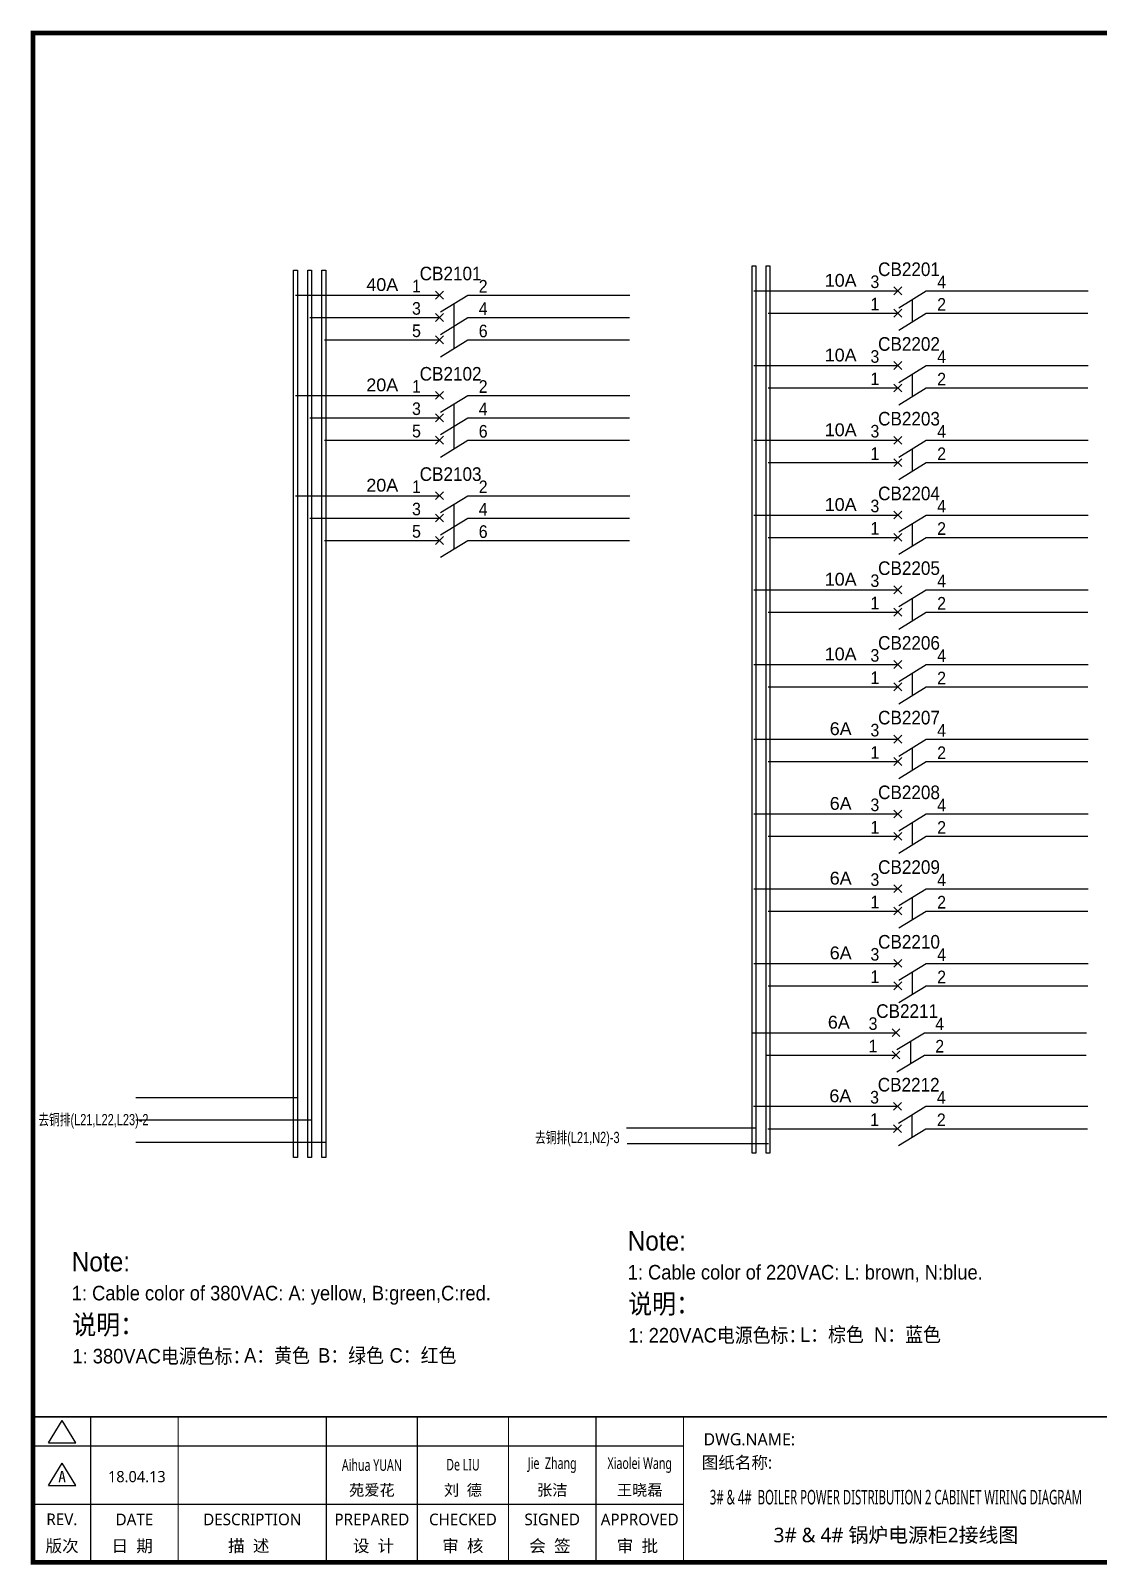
# Model space of a CAD drawing. Extents: x 81437 to 204847, y -54769 to -29444.
# Drawn here: x 111409 to 113608, y -45834 to -42672 of the extents above; entities that cross this region are included whole.
import ezdxf
from ezdxf.enums import TextEntityAlignment as Align

# ---------------------------------------------------------------- set-up
doc = ezdxf.new("R2010")
doc.units = 0
doc.header["$LTSCALE"] = 100
doc.header["$MEASUREMENT"] = 0
doc.layers.add('t', color=1, linetype='Continuous')
doc.layers.add('空气开关', color=7, linetype='Continuous')
doc.styles.add('HZ', font='arial.ttf', dxfattribs={"width": 0.7})
doc.styles.get("Standard").update_dxf_attribs({"font": ''})
doc.styles.add('微软雅黑', font='')
doc.styles.get('Standard').set_extended_font_data('SimSun')
doc.styles.get('微软雅黑').set_extended_font_data('Microsoft YaHei')

# ---------------------------------------------------------------- blocks, each defined once
blk = doc.blocks.new('供电端子')
at = {"style": 'HZ', "width": 0.7}
blk.add_attdef('供电端子', (0, 0), '', height=17, dxfattribs=at)
blk = doc.blocks.new('图框')
at = {"color": 7}
for p, q in [((-6.162819773475348, -2970.443887418679), (1333.995352829523, -2970.443887418679)), ((-6.162819773475348, -3090.443887418679), (1333.995352829523, -3090.443887418679))]:
    blk.add_line(p, q, dxfattribs=at)
at = {"color": 7, "const_width": 3}
blk.add_lwpolyline([(4109.47921527367, -2910.443887418679), (-6.162819773475348, -2910.443887418679)], dxfattribs=at)
at = {"layer": 't', "color": 7}
for p, q in [((25.78656344305637, -2963.855076038152), (53.73638948711596, -2917.984787991318)), ((81.68621553114644, -2963.855076038152), (53.73638948711596, -2917.984787991318)), ((25.78656344305637, -2963.855076038152), (81.68621553114644, -2963.855076038152)), ((25.78656344305637, -3051.839702165522), (53.73638948711596, -3005.969414118631)), ((81.68621553114644, -3051.839702165522), (53.73638948711596, -3005.969414118631)), ((25.78656344305637, -3051.839702165522), (81.68621553114644, -3051.839702165522))]:
    blk.add_line(p, q, dxfattribs=at)
at = {"layer": 't', "color": 7, "const_width": 9.61519705431492}
blk.add_lwpolyline([(4109.47921527367, -3210.443887418679), (4109.47921527367, -58.86246267448996), (-6.162819773475348, -58.86246267448996), (-6.162819773475348, -3210.443887418679)], close=True, dxfattribs=at)
at = {"layer": 't', "color": 7, "const_width": 2.40379926357873}
for points in [[(112.6024995874977, -2911.645787050457), (112.6024995874977, -3210.443887418679)], [(292.8874443558816, -2911.645787050457), (292.8874443558816, -3210.443887418679)], [(598.2254953145239, -2911.645787050457), (598.2254953145239, -3215.27550872017)], [(785.8254793036103, -2911.645787050457), (785.8254793036103, -3215.27550872017)], [(973.4254632926677, -2911.645787050457), (973.4254632926677, -3215.27550872017)], [(1153.71040806111, -2911.645787050457), (1153.71040806111, -3215.27550872017)], [(1333.995352829523, -2911.645787050457), (1333.995352829523, -3215.27550872017)]]:
    blk.add_lwpolyline(points, dxfattribs=at)
at = {"color": 7, "style": '微软雅黑', "flags": 8}
for tag, p, height in [('DWG.NAME:', (1375.473639447489, -2969.2419877869), 25), ('DWG.NO.:', (3122.023352488108, -3089.264933317976), 24), ('图纸编号', (3309.199899152482, -3111.267140832559), 24), ('FILENO.:', (3122.509725826509, -3164.966587124836), 24), ('文档号', (3311.563545755656, -3182.994948628203), 24)]:
    blk.add_attdef(tag, p, '', height=height, dxfattribs=at)
at = {"color": 7, "style": '微软雅黑', "width": 0.8, "flags": 8}
for tag, p, height in [('PROJECTNAME:', (3119.317365890063, -2971.670387076527), 24), ('PROJECT_NAME', (3324.743137664682, -2969.191656158461), 25)]:
    blk.add_attdef(tag, p, '', height=height, dxfattribs=at)
at = {"color": 7, "style": '微软雅黑', "flags": 8}
for tag, height, width, p in [('RENLIU', 24, 0.7, (692.0254873090671, -3009.243060483925)), ('SHUFENWANG', 24, 0.7, (879.6254712981536, -3009.243060483925)), ('FANGHOU', 24, 0.7, (1063.567935676903, -3009.243060483925)), ('DANDANLI', 24, 0.7, (1243.852880445316, -3009.243060483925)), ('#10STATIONONTROLCABINETCOVER', 30, 0.6, (1771.737284051596, -3076.044837234568)), ('HANGZHOUHOLLYSYSAUTOMATIONCO.,LTD.', 24, 0.7, (2763.919484516009, -3104.577265918681))]:
    blk.add_attdef(tag, text='', height=height, dxfattribs=dict(at, width=width)).set_placement(p, align=Align.MIDDLE)
for tag, p in [('图纸名称:', (1371.649552043295, -3024.785799731683)), ('项目名称', (3272.897224152879, -3045.626842364768))]:
    blk.add_attdef(tag, text='', height=25, dxfattribs=at).set_placement(p, align=Align.BOTTOM_LEFT)
at = {"color": 7, "flags": 8}
blk.add_attdef('A', text='', height=23, dxfattribs=at).set_placement((53.73638948711596, -3033.744016823508), align=Align.MIDDLE)
at = {"color": 7, "style": '微软雅黑', "flags": 8}
for tag, height, p in [('设计时间', 23, (207.7030023673433, -3033.744016823508)), ('刘仁', 23, (692.0254873090671, -3061.050838701933)), ('王姝芬', 23, (879.6254712981536, -3061.050838701933)), ('侯方', 23, (1063.567935676903, -3061.050838701933)), ('李丹丹', 23, (1243.852880445316, -3061.050838701933)), ('PAGEXOFX', 24, (3947.55098377166, -3097.943887418679)), ('REV.', 24, (53.21983990701119, -3121.911417548025)), ('DATE', 24, (202.7449719716897, -3121.911417548025)), ('DESCRIPTION', 24, (445.5564698352027, -3121.911417548025)), ('PREPARED', 24, (692.0254873090671, -3121.911417548025)), ('CHECKED', 24, (879.625471298139, -3121.911417548025)), ('SIGNED', 24, (1063.567935676889, -3121.911417548025)), ('APPROVED', 24, (1243.852880445316, -3121.911417548025)), ('图纸名称', 30, (1771.737284051596, -3153.557526718527)), ('第几页共几页', 24, (3947.55098377166, -3172.943887418679))]:
    blk.add_attdef(tag, text='', height=height, dxfattribs=at).set_placement(p, align=Align.MIDDLE)
at = {"layer": 't', "color": 7, "style": '微软雅黑'}
for s, p in [('版次', (53.73638948711596, -3176.462903945333)), ('日  期', (198.0371495971121, -3176.462903945333)), ('描  述', (438.3267756979694, -3176.462903945333)), ('设  计', (695.3342144116759, -3176.462903945333)), ('审  核', (879.4319590690502, -3176.462903945333)), ('会  签', (1058.860113302311, -3176.462903945333)), ('审  批', (1239.145058070724, -3176.462903945333))]:
    blk.add_text(s, height=25, dxfattribs=at).set_placement(p, align=Align.MIDDLE_CENTER)

msp = doc.modelspace()

# ---------------------------------------------------------------- linework, layer by layer
at = {"color": 2}
for p, q in [((111954.2116857076, -43216.51686563026), (112250.8762993368, -43216.51686563026)), ((112309.430030648, -43216.51686563026), (112643.1254927942, -43216.51686563026)), ((111954.2116857076, -43423.20099419432), (112250.8762993368, -43423.20099419432)), ((112309.430030648, -43423.20099419432), (112643.1254927942, -43423.20099419432)), ((111954.2116857076, -43629.88512275837), (112250.8762993368, -43629.88512275837)), ((112309.430030648, -43629.88512275837), (112643.1254927942, -43629.88512275837)), ((111625.4239823471, -44869.9898941427), (111959.1194444933, -44869.9898941427))]:
    msp.add_line(p, q, dxfattribs=at)
at = {"color": 6}
for p, q in [((112258.9681781842, -43224.6087444776), (112242.7844204895, -43208.42498678293)), ((112242.7844204895, -43224.6087444776), (112258.9681781842, -43208.42498678293)), ((112252.9583557119, -43251.30485180789), (112309.430030648, -43216.51686563026)), ((113203.4627645049, -43215.78202598372), (113187.2790068103, -43199.59826828905)), ((113187.2790068103, -43215.78202598372), (113203.4627645049, -43199.59826828905)), ((113197.4529420326, -43242.47813331401), (113253.9246169688, -43207.69014713638)), ((112242.7844204895, -43270.7203799091), (112258.9681781842, -43254.53662221443)), ((112258.9681781842, -43270.7203799091), (112242.7844204895, -43254.53662221443)), ((113187.2790068103, -43261.89366141522), (113203.4627645049, -43245.70990372055)), ((113203.4627645049, -43261.89366141522), (113187.2790068103, -43245.70990372055)), ((113197.4529420326, -43288.58976874551), (113253.9246169688, -43253.80178256788)), ((112252.9583557119, -43297.4164872394), (112309.430030648, -43262.62850106176)), ((112242.7844204895, -43316.8320153406), (112258.9681781842, -43300.64825764593)), ((112258.9681781842, -43316.8320153406), (112242.7844204895, -43300.64825764593)), ((112252.9583557119, -43343.5281226709), (112309.430030648, -43308.74013649327)), ((113203.4627645049, -43369.78202598372), (113187.2790068103, -43353.59826828905)), ((113187.2790068103, -43369.78202598372), (113203.4627645049, -43353.59826828905)), ((113197.4529420326, -43396.47813331401), (113253.9246169688, -43361.69014713638)), ((112258.9681781842, -43431.29287304165), (112242.7844204895, -43415.10911534698)), ((112242.7844204895, -43431.29287304165), (112258.9681781842, -43415.10911534698)), ((113203.4627645049, -43415.89366141522), (113187.2790068103, -43399.70990372055)), ((113187.2790068103, -43415.89366141522), (113203.4627645049, -43399.70990372055)), ((113197.4529420326, -43442.58976874551), (113253.9246169688, -43407.80178256788)), ((112252.9583557119, -43457.98898037195), (112309.430030648, -43423.20099419432)), ((112242.7844204895, -43477.40450847316), (112258.9681781842, -43461.22075077848)), ((112258.9681781842, -43477.40450847316), (112242.7844204895, -43461.22075077848)), ((112252.9583557119, -43504.10061580345), (112309.430030648, -43469.31262962582)), ((112242.7844204895, -43523.51614390466), (112258.9681781842, -43507.33238620999)), ((112258.9681781842, -43523.51614390466), (112242.7844204895, -43507.33238620999)), ((113187.2790068103, -43523.78202598372), (113203.4627645049, -43507.59826828905)), ((113203.4627645049, -43523.78202598372), (113187.2790068103, -43507.59826828905)), ((112252.9583557119, -43550.21225123495), (112309.430030648, -43515.42426505732)), ((113197.4529420326, -43550.47813331401), (113253.9246169688, -43515.69014713638)), ((113187.2790068103, -43569.89366141522), (113203.4627645049, -43553.70990372055)), ((113203.4627645049, -43569.89366141522), (113187.2790068103, -43553.70990372055)), ((113197.4529420326, -43596.58976874551), (113253.9246169688, -43561.80178256788)), ((112258.9681781842, -43637.97700160571), (112242.7844204895, -43621.79324391104)), ((112242.7844204895, -43637.97700160571), (112258.9681781842, -43621.79324391104)), ((112252.9583557119, -43664.673108936), (112309.430030648, -43629.88512275837)), ((112242.7844204895, -43684.08863703721), (112258.9681781842, -43667.90487934254)), ((112258.9681781842, -43684.08863703721), (112242.7844204895, -43667.90487934254)), ((113203.4627645049, -43677.78202598372), (113187.2790068103, -43661.59826828905)), ((113187.2790068103, -43677.78202598372), (113203.4627645049, -43661.59826828905)), ((113197.4529420326, -43704.47813331401), (113253.9246169688, -43669.69014713638)), ((112252.9583557119, -43710.78474436751), (112309.430030648, -43675.99675818987)), ((112242.7844204895, -43730.20027246871), (112258.9681781842, -43714.01651477404)), ((112258.9681781842, -43730.20027246871), (112242.7844204895, -43714.01651477404)), ((112252.9583557119, -43756.89637979901), (112309.430030648, -43722.10839362138)), ((113203.4627645049, -43723.89366141522), (113187.2790068103, -43707.70990372055)), ((113187.2790068103, -43723.89366141522), (113203.4627645049, -43707.70990372055)), ((113197.4529420326, -43750.58976874551), (113253.9246169688, -43715.80178256788)), ((113187.2790068103, -43831.78202598372), (113203.4627645049, -43815.59826828905)), ((113203.4627645049, -43831.78202598372), (113187.2790068103, -43815.59826828905)), ((113197.4529420326, -43858.47813331401), (113253.9246169688, -43823.69014713638)), ((113187.2790068103, -43877.89366141522), (113203.4627645049, -43861.70990372055)), ((113203.4627645049, -43877.89366141522), (113187.2790068103, -43861.70990372055)), ((113197.4529420326, -43904.58976874551), (113253.9246169688, -43869.80178256788)), ((113203.4627645049, -43985.78202598372), (113187.2790068103, -43969.59826828905)), ((113187.2790068103, -43985.78202598372), (113203.4627645049, -43969.59826828905)), ((113197.4529420326, -44012.47813331401), (113253.9246169688, -43977.69014713638)), ((113203.4627645049, -44031.89366141522), (113187.2790068103, -44015.70990372055)), ((113187.2790068103, -44031.89366141522), (113203.4627645049, -44015.70990372055)), ((113197.4529420326, -44058.58976874551), (113253.9246169688, -44023.80178256788)), ((113203.4627645049, -44139.78202598372), (113187.2790068103, -44123.59826828905)), ((113187.2790068103, -44139.78202598372), (113203.4627645049, -44123.59826828905)), ((113197.4529420326, -44166.47813331401), (113253.9246169688, -44131.69014713638)), ((113203.4627645049, -44185.89366141522), (113187.2790068103, -44169.70990372055)), ((113187.2790068103, -44185.89366141522), (113203.4627645049, -44169.70990372055)), ((113197.4529420326, -44212.58976874551), (113253.9246169688, -44177.80178256788)), ((113187.2790068103, -44293.78202598372), (113203.4627645049, -44277.59826828905)), ((113203.4627645049, -44293.78202598372), (113187.2790068103, -44277.59826828905)), ((113197.4529420326, -44320.47813331401), (113253.9246169688, -44285.69014713638)), ((113187.2790068103, -44339.89366141522), (113203.4627645049, -44323.70990372055)), ((113203.4627645049, -44339.89366141522), (113187.2790068103, -44323.70990372055)), ((113197.4529420326, -44366.58976874551), (113253.9246169688, -44331.80178256788)), ((113203.4627645049, -44447.78202598372), (113187.2790068103, -44431.59826828905)), ((113187.2790068103, -44447.78202598372), (113203.4627645049, -44431.59826828905)), ((113197.4529420326, -44474.47813331401), (113253.9246169688, -44439.69014713638)), ((113203.4627645049, -44493.89366141522), (113187.2790068103, -44477.70990372055)), ((113187.2790068103, -44493.89366141522), (113203.4627645049, -44477.70990372055)), ((113197.4529420326, -44520.58976874551), (113253.9246169688, -44485.80178256788)), ((113203.4627645049, -44601.78202598372), (113187.2790068103, -44585.59826828905)), ((113187.2790068103, -44601.78202598372), (113203.4627645049, -44585.59826828905)), ((113197.4529420326, -44628.47813331401), (113253.9246169688, -44593.69014713638)), ((113203.4627645049, -44647.89366141522), (113187.2790068103, -44631.70990372055)), ((113187.2790068103, -44647.89366141522), (113203.4627645049, -44631.70990372055)), ((113197.4529420326, -44674.58976874551), (113253.9246169688, -44639.80178256788)), ((113199.612764505, -44744.55144770126), (113183.4290068103, -44728.36769000659)), ((113183.4290068103, -44744.55144770126), (113199.612764505, -44728.36769000659)), ((113193.6029420327, -44771.24755503156), (113250.0746169688, -44736.45956885393)), ((113199.612764505, -44790.66308313276), (113183.4290068103, -44774.47932543809)), ((113183.4290068103, -44790.66308313276), (113199.612764505, -44774.47932543809)), ((113193.6029420327, -44817.35919046306), (113250.0746169688, -44782.57120428543)), ((113202.7822614407, -44896.24481553186), (113186.5985037461, -44880.06105783719)), ((113186.5985037461, -44896.24481553186), (113202.7822614407, -44880.06105783719)), ((113196.7724389685, -44922.94092286215), (113253.2441139046, -44888.15293668452)), ((113202.7822614407, -44942.35645096336), (113186.5985037461, -44926.17269326869)), ((113186.5985037461, -44942.35645096336), (113202.7822614407, -44926.17269326869)), ((113196.7724389685, -44969.05255829365), (113253.2441139046, -44934.26457211602))]:
    msp.add_line(p, q, dxfattribs=at)
at = {"color": 43}
for p, q in [((112898.7062720284, -43207.69014713638), (113195.3708856576, -43207.69014713638)), ((113253.9246169688, -43207.69014713638), (113587.620079115, -43207.69014713638)), ((112898.7062720284, -43361.69014713638), (113195.3708856576, -43361.69014713638)), ((113253.9246169688, -43361.69014713638), (113587.620079115, -43361.69014713638)), ((112898.7062720284, -43515.69014713638), (113195.3708856576, -43515.69014713638)), ((113253.9246169688, -43515.69014713638), (113587.620079115, -43515.69014713638)), ((112898.7062720284, -43669.69014713638), (113195.3708856576, -43669.69014713638)), ((113253.9246169688, -43669.69014713638), (113587.620079115, -43669.69014713638)), ((112898.7062720284, -43823.69014713638), (113195.3708856576, -43823.69014713638)), ((113253.9246169688, -43823.69014713638), (113587.620079115, -43823.69014713638)), ((112898.7062720284, -43977.69014713638), (113195.3708856576, -43977.69014713638)), ((113253.9246169688, -43977.69014713638), (113587.620079115, -43977.69014713638)), ((112898.7062720284, -44131.69014713638), (113195.3708856576, -44131.69014713638)), ((113253.9246169688, -44131.69014713638), (113587.620079115, -44131.69014713638)), ((112898.7062720284, -44285.69014713638), (113195.3708856576, -44285.69014713638)), ((113253.9246169688, -44285.69014713638), (113587.620079115, -44285.69014713638)), ((112898.7062720284, -44439.69014713638), (113195.3708856576, -44439.69014713638)), ((113253.9246169688, -44439.69014713638), (113587.620079115, -44439.69014713638)), ((112898.7062720284, -44593.69014713638), (113195.3708856576, -44593.69014713638)), ((113253.9246169688, -44593.69014713638), (113587.620079115, -44593.69014713638)), ((112894.8562720284, -44736.45956885393), (113191.5208856576, -44736.45956885393)), ((113250.0746169688, -44736.45956885393), (113583.770079115, -44736.45956885393)), ((112898.0257689642, -44888.15293668452), (113194.6903825934, -44888.15293668452)), ((113253.2441139046, -44888.15293668452), (113586.9395760508, -44888.15293668452)), ((112636.5130856207, -44932.6748189733), (112903.0217248047, -44932.6748189733))]:
    msp.add_line(p, q, dxfattribs=at)
at = {"color": 5}
for p, q in [((112928.4062720284, -43253.80178256788), (113195.3708856576, -43253.80178256788)), ((113253.9246169688, -43253.80178256788), (113587.0304294498, -43253.80178256788)), ((112928.4062720284, -43407.80178256788), (113195.3708856576, -43407.80178256788)), ((113253.9246169688, -43407.80178256788), (113587.0304294498, -43407.80178256788)), ((112928.4062720284, -43561.80178256788), (113195.3708856576, -43561.80178256788)), ((113253.9246169688, -43561.80178256788), (113587.0304294498, -43561.80178256788)), ((112928.4062720284, -43715.80178256788), (113195.3708856576, -43715.80178256788)), ((113253.9246169688, -43715.80178256788), (113587.0304294498, -43715.80178256788)), ((112928.4062720284, -43869.80178256788), (113195.3708856576, -43869.80178256788)), ((113253.9246169688, -43869.80178256788), (113587.0304294498, -43869.80178256788)), ((112928.4062720284, -44023.80178256788), (113195.3708856576, -44023.80178256788)), ((113253.9246169688, -44023.80178256788), (113587.0304294498, -44023.80178256788)), ((112928.4062720284, -44177.80178256788), (113195.3708856576, -44177.80178256788)), ((113253.9246169688, -44177.80178256788), (113587.0304294498, -44177.80178256788)), ((112928.4062720284, -44331.80178256788), (113195.3708856576, -44331.80178256788)), ((113253.9246169688, -44331.80178256788), (113587.0304294498, -44331.80178256788)), ((112928.4062720284, -44485.80178256788), (113195.3708856576, -44485.80178256788)), ((113253.9246169688, -44485.80178256788), (113587.0304294498, -44485.80178256788)), ((112928.4062720284, -44639.80178256788), (113195.3708856576, -44639.80178256788)), ((113253.9246169688, -44639.80178256788), (113587.0304294498, -44639.80178256788)), ((112924.5562720284, -44782.57120428543), (113191.5208856576, -44782.57120428543)), ((113250.0746169688, -44782.57120428543), (113583.1804294499, -44782.57120428543)), ((112927.7257689642, -44934.26457211602), (113194.6903825934, -44934.26457211602)), ((113253.2441139046, -44934.26457211602), (113586.3499263857, -44934.26457211602)), ((112637.9766198625, -44965.10709204209), (112928.5745514451, -44965.10709204209))]:
    msp.add_line(p, q, dxfattribs=at)
at = {"color": 3}
for p, q in [((111983.9116857076, -43262.62850106176), (112250.8762993368, -43262.62850106176)), ((112309.430030648, -43262.62850106176), (112642.5358431291, -43262.62850106176)), ((111983.9116857076, -43469.31262962582), (112250.8762993368, -43469.31262962582)), ((112309.430030648, -43469.31262962582), (112642.5358431291, -43469.31262962582)), ((111983.9116857076, -43675.99675818987), (112250.8762993368, -43675.99675818987)), ((112309.430030648, -43675.99675818987), (112642.5358431291, -43675.99675818987)), ((111625.4239823471, -44916.1015295742), (111987.9956060052, -44916.1015295742))]:
    msp.add_line(p, q, dxfattribs=at)
at = {"color": 1}
for p, q in [((112013.8925648193, -43308.74013649327), (112250.8762993368, -43308.74013649327)), ((112309.430030648, -43308.74013649327), (112642.5358431291, -43308.74013649327)), ((112013.8925648193, -43515.42426505732), (112250.8762993368, -43515.42426505732)), ((112309.430030648, -43515.42426505732), (112642.5358431291, -43515.42426505732)), ((112013.8925648193, -43722.10839362138), (112250.8762993368, -43722.10839362138)), ((112309.430030648, -43722.10839362138), (112642.5358431291, -43722.10839362138)), ((111625.4239823471, -44962.21316500571), (112016.4989720312, -44962.21316500571))]:
    msp.add_line(p, q, dxfattribs=at)
at = {"color": 2}
msp.add_lwpolyline([(111958.1989720313, -43164.81686563028), (111958.1989720313, -44993.64484306434), (111950.3616857076, -44993.64484306434), (111950.3616857076, -43164.81686563028)], close=True, dxfattribs=at)
at = {"color": 3}
msp.add_lwpolyline([(111987.3489720312, -43164.81686563028), (111987.3489720312, -44993.64484306434), (111979.5116857076, -44993.64484306434), (111979.5116857076, -43164.81686563028)], close=True, dxfattribs=at)
at = {"color": 1}
msp.add_lwpolyline([(112016.4989720312, -43164.81686563028), (112016.4989720312, -44993.64484306434), (112008.6616857075, -44993.64484306434), (112008.6616857075, -43164.81686563028)], close=True, dxfattribs=at)
at = {"color": 43}
msp.add_lwpolyline([(112902.6935583521, -43155.9901471364), (112902.6935583521, -44984.81812457046), (112894.8562720284, -44984.81812457046), (112894.8562720284, -43155.9901471364)], close=True, dxfattribs=at)
at = {"color": 5}
msp.add_lwpolyline([(112931.843558352, -43155.9901471364), (112931.843558352, -44984.81812457046), (112924.0062720284, -44984.81812457046), (112924.0062720284, -43155.9901471364)], close=True, dxfattribs=at)
at = {"layer": '空气开关', "color": 6}
for p, q in [((113225.6887795007, -43271.19577565668), (113225.6887795007, -43225.08414022521)), ((112281.1941931799, -43280.02249415057), (112281.1941931799, -43233.91085871909)), ((112281.1941931799, -43326.13412958207), (112281.1941931799, -43280.02249415059)), ((113225.6887795007, -43425.19577565668), (113225.6887795007, -43379.08414022521)), ((112281.1941931799, -43486.70662271462), (112281.1941931799, -43440.59498728315)), ((112281.1941931799, -43532.81825814612), (112281.1941931799, -43486.70662271465)), ((113225.6887795007, -43579.19577565668), (113225.6887795007, -43533.08414022521)), ((112281.1941931799, -43693.39075127868), (112281.1941931799, -43647.2791158472)), ((112281.1941931799, -43739.50238671018), (112281.1941931799, -43693.3907512787)), ((113225.6887795007, -43733.19577565668), (113225.6887795007, -43687.08414022521)), ((113225.6887795007, -43887.19577565668), (113225.6887795007, -43841.08414022521)), ((113225.6887795007, -44041.19577565668), (113225.6887795007, -43995.08414022521)), ((113225.6887795007, -44195.19577565668), (113225.6887795007, -44149.08414022521)), ((113225.6887795007, -44349.19577565668), (113225.6887795007, -44303.08414022521)), ((113225.6887795007, -44503.19577565668), (113225.6887795007, -44457.08414022521)), ((113225.6887795007, -44657.19577565668), (113225.6887795007, -44611.08414022521)), ((113221.8387795007, -44799.96519737423), (113221.8387795007, -44753.85356194276)), ((113225.0082764365, -44951.65856520482), (113225.0082764365, -44905.54692977335))]:
    msp.add_line(p, q, dxfattribs=at)

# ---------------------------------------------------------------- block references
at = {"color": 1}
ref = msp.add_blockref('图框', (111419.6472937125, -42617.58369194617), dxfattribs=at)
ref.add_attrib('图纸名称:', '图纸名称:', dxfattribs={"color": 7, "height": 25, "style": '微软雅黑', "flags": 8}).set_placement((112791.2968457558, -45642.36949167785), align=Align.BOTTOM_LEFT)
ref.add_attrib('#10STATIONONTROLCABINETCOVER', '3# & 4#  BOILER POWER DISTRIBUTION 2 CABINET WIRING DIAGRAM', dxfattribs={"color": 7, "height": 30, "style": '微软雅黑', "width": 0.6, "flags": 8}).set_placement((113191.3845777641, -45693.62852918074), align=Align.MIDDLE)
ref.add_attrib('DWG.NAME:', 'DWG.NAME:', (112795.12093316, -45586.82567973308), dxfattribs={"color": 7, "height": 25, "style": '微软雅黑', "flags": 8})
ref.add_attrib('DANDANLI', 'Xiaolei Wang', dxfattribs={"color": 7, "height": 24, "style": '微软雅黑', "width": 0.6999999999999998, "flags": 8}).set_placement((112663.5001741578, -45626.8267524301), align=Align.MIDDLE)
ref.add_attrib('FANGHOU', 'Jie  Zhang', dxfattribs={"color": 7, "height": 24, "style": '微软雅黑', "width": 0.6999999999999998, "flags": 8}).set_placement((112483.2152293894, -45626.8267524301), align=Align.MIDDLE)
ref.add_attrib('SHUFENWANG', 'De LIU', dxfattribs={"color": 7, "height": 24, "style": '微软雅黑', "width": 0.6999999999999998, "flags": 8}).set_placement((112299.2727650107, -45626.8267524301), align=Align.MIDDLE)
ref.add_attrib('RENLIU', 'Aihua YUAN', dxfattribs={"color": 7, "height": 24, "style": '微软雅黑', "width": 0.6999999999999998, "flags": 8}).set_placement((112111.6727810216, -45626.8267524301), align=Align.MIDDLE)
ref.add_attrib('APPROVED', 'APPROVED', dxfattribs={"color": 7, "height": 24, "style": '微软雅黑'}).set_placement((112663.5001741578, -45739.4951094942), align=Align.MIDDLE)
ref.add_attrib('SIGNED', 'SIGNED', dxfattribs={"color": 7, "height": 24, "style": '微软雅黑'}).set_placement((112483.2152293894, -45739.4951094942), align=Align.MIDDLE)
ref.add_attrib('CHECKED', 'CHECKED', dxfattribs={"color": 7, "height": 24, "style": '微软雅黑'}).set_placement((112299.2727650107, -45739.4951094942), align=Align.MIDDLE)
ref.add_attrib('PREPARED', 'PREPARED', dxfattribs={"color": 7, "height": 24, "style": '微软雅黑'}).set_placement((112111.6727810216, -45739.4951094942), align=Align.MIDDLE)
ref.add_attrib('DESCRIPTION', 'DESCRIPTION', dxfattribs={"color": 7, "height": 24, "style": '微软雅黑'}).set_placement((111865.2037635477, -45739.4951094942), align=Align.MIDDLE)
ref.add_attrib('DATE', 'DATE', dxfattribs={"color": 7, "height": 24, "style": '微软雅黑', "flags": 8}).set_placement((111622.3922656842, -45739.4951094942), align=Align.MIDDLE)
ref.add_attrib('REV.', 'REV.', dxfattribs={"color": 7, "height": 24, "style": '微软雅黑', "flags": 8}).set_placement((111472.8671336195, -45739.4951094942), align=Align.MIDDLE)
ref.add_attrib('A', 'A', dxfattribs={"color": 7, "height": 23, "flags": 8}).set_placement((111473.3836831996, -45651.32770876968), align=Align.MIDDLE)
ref.add_attrib('设计时间', '18.04.13', dxfattribs={"color": 7, "height": 23, "style": '微软雅黑', "flags": 8}).set_placement((111627.3502960799, -45651.32770876968), align=Align.MIDDLE)
ref.add_attrib('李丹丹', '王晓磊', dxfattribs={"color": 7, "height": 23, "style": '微软雅黑', "flags": 8}).set_placement((112663.5001741578, -45678.63453064811), align=Align.MIDDLE)
ref.add_attrib('侯方', '张洁', dxfattribs={"color": 7, "height": 23, "style": '微软雅黑', "flags": 8}).set_placement((112483.2152293894, -45678.63453064811), align=Align.MIDDLE)
ref.add_attrib('王姝芬', '刘  德', dxfattribs={"color": 7, "height": 23, "style": '微软雅黑', "flags": 8}).set_placement((112299.2727650107, -45678.63453064811), align=Align.MIDDLE)
ref.add_attrib('刘仁', '苑爱花', dxfattribs={"color": 7, "height": 23, "style": '微软雅黑', "flags": 8}).set_placement((112111.6727810216, -45678.63453064811), align=Align.MIDDLE)
ref.add_attrib('图纸名称', '3# & 4# 锅炉电源柜2接线图', dxfattribs={"color": 7, "height": 30, "style": '微软雅黑', "flags": 8}).set_placement((113191.3845777641, -45771.1412186647), align=Align.MIDDLE)
ref = msp.add_blockref('供电端子', (112273.8642445598, -43186.04870905943), dxfattribs=dict(xscale=0.9349999999976717, yscale=0.9349999999976717))
ref.add_attrib('供电端子', 'CB2101', dxfattribs={"height": 28.05, "style": 'HZ', "width": 0.9}).set_placement((112273.8642445598, -43186.04870905943), align=Align.CENTER)
ref = msp.add_blockref('供电端子', (113218.3588308806, -43177.22199056555), dxfattribs=dict(xscale=0.9349999999976717, yscale=0.9349999999976717))
ref.add_attrib('供电端子', 'CB2201', dxfattribs={"height": 28.05, "style": 'HZ', "width": 0.9}).set_placement((113218.3588308806, -43177.22199056555), align=Align.CENTER)
ref = msp.add_blockref('供电端子', (112133.0642445598, -43208.04870905943), dxfattribs=dict(xscale=0.9349999999976717, yscale=0.9349999999976717))
ref.add_attrib('供电端子', '40A', dxfattribs={"height": 26.4, "style": 'HZ'}).set_placement((112133.0642445598, -43208.04870905943), align=Align.CENTER)
ref = msp.add_blockref('供电端子', (113077.5588308806, -43199.22199056555), dxfattribs=dict(xscale=0.9349999999976717, yscale=0.9349999999976717))
ref.add_attrib('供电端子', '10A', dxfattribs={"height": 26.4, "style": 'HZ'}).set_placement((113077.5588308806, -43199.22199056555), align=Align.CENTER)
ref = msp.add_blockref('供电端子', (113218.3588308806, -43331.22199056555), dxfattribs=dict(xscale=0.9349999999976717, yscale=0.9349999999976717))
ref.add_attrib('供电端子', 'CB2202', dxfattribs={"height": 28.05, "style": 'HZ', "width": 0.9}).set_placement((113218.3588308806, -43331.22199056555), align=Align.CENTER)
ref = msp.add_blockref('供电端子', (113077.5588308806, -43353.22199056555), dxfattribs=dict(xscale=0.9349999999976717, yscale=0.9349999999976717))
ref.add_attrib('供电端子', '10A', dxfattribs={"height": 26.4, "style": 'HZ'}).set_placement((113077.5588308806, -43353.22199056555), align=Align.CENTER)
ref = msp.add_blockref('供电端子', (112133.0642445598, -43414.73283762349), dxfattribs=dict(xscale=0.9349999999976717, yscale=0.9349999999976717))
ref.add_attrib('供电端子', '20A', dxfattribs={"height": 26.4, "style": 'HZ'}).set_placement((112133.0642445598, -43414.73283762349), align=Align.CENTER)
ref = msp.add_blockref('供电端子', (112273.8642445598, -43392.73283762349), dxfattribs=dict(xscale=0.9349999999976717, yscale=0.9349999999976717))
ref.add_attrib('供电端子', 'CB2102', dxfattribs={"height": 28.05, "style": 'HZ', "width": 0.9}).set_placement((112273.8642445598, -43392.73283762349), align=Align.CENTER)
ref = msp.add_blockref('供电端子', (113077.5588308806, -43507.22199056555), dxfattribs=dict(xscale=0.9349999999976717, yscale=0.9349999999976717))
ref.add_attrib('供电端子', '10A', dxfattribs={"height": 26.4, "style": 'HZ'}).set_placement((113077.5588308806, -43507.22199056555), align=Align.CENTER)
ref = msp.add_blockref('供电端子', (113218.3588308806, -43485.22199056555), dxfattribs=dict(xscale=0.9349999999976717, yscale=0.9349999999976717))
ref.add_attrib('供电端子', 'CB2203', dxfattribs={"height": 28.05, "style": 'HZ', "width": 0.9}).set_placement((113218.3588308806, -43485.22199056555), align=Align.CENTER)
ref = msp.add_blockref('供电端子', (112273.8642445598, -43599.41696618754), dxfattribs=dict(xscale=0.9349999999976717, yscale=0.9349999999976717))
ref.add_attrib('供电端子', 'CB2103', dxfattribs={"height": 28.05, "style": 'HZ', "width": 0.9}).set_placement((112273.8642445598, -43599.41696618754), align=Align.CENTER)
ref = msp.add_blockref('供电端子', (112133.0642445598, -43621.41696618754), dxfattribs=dict(xscale=0.9349999999976717, yscale=0.9349999999976717))
ref.add_attrib('供电端子', '20A', dxfattribs={"height": 26.4, "style": 'HZ'}).set_placement((112133.0642445598, -43621.41696618754), align=Align.CENTER)
ref = msp.add_blockref('供电端子', (113077.5588308806, -43661.22199056555), dxfattribs=dict(xscale=0.9349999999976717, yscale=0.9349999999976717))
ref.add_attrib('供电端子', '10A', dxfattribs={"height": 26.4, "style": 'HZ'}).set_placement((113077.5588308806, -43661.22199056555), align=Align.CENTER)
ref = msp.add_blockref('供电端子', (113218.3588308806, -43639.22199056555), dxfattribs=dict(xscale=0.9349999999976717, yscale=0.9349999999976717))
ref.add_attrib('供电端子', 'CB2204', dxfattribs={"height": 28.05, "style": 'HZ', "width": 0.9}).set_placement((113218.3588308806, -43639.22199056555), align=Align.CENTER)
ref = msp.add_blockref('供电端子', (113218.3588308806, -43793.22199056555), dxfattribs=dict(xscale=0.9349999999976717, yscale=0.9349999999976717))
ref.add_attrib('供电端子', 'CB2205', dxfattribs={"height": 28.05, "style": 'HZ', "width": 0.9}).set_placement((113218.3588308806, -43793.22199056555), align=Align.CENTER)
ref = msp.add_blockref('供电端子', (113077.5588308806, -43815.22199056555), dxfattribs=dict(xscale=0.9349999999976717, yscale=0.9349999999976717))
ref.add_attrib('供电端子', '10A', dxfattribs={"height": 26.4, "style": 'HZ'}).set_placement((113077.5588308806, -43815.22199056555), align=Align.CENTER)
ref = msp.add_blockref('供电端子', (113218.3588308806, -43947.22199056555), dxfattribs=dict(xscale=0.9349999999976717, yscale=0.9349999999976717))
ref.add_attrib('供电端子', 'CB2206', dxfattribs={"height": 28.05, "style": 'HZ', "width": 0.9}).set_placement((113218.3588308806, -43947.22199056555), align=Align.CENTER)
ref = msp.add_blockref('供电端子', (113077.5588308806, -43969.22199056555), dxfattribs=dict(xscale=0.9349999999976717, yscale=0.9349999999976717))
ref.add_attrib('供电端子', '10A', dxfattribs={"height": 26.4, "style": 'HZ'}).set_placement((113077.5588308806, -43969.22199056555), align=Align.CENTER)
ref = msp.add_blockref('供电端子', (113218.3588308806, -44101.22199056555), dxfattribs=dict(xscale=0.9349999999976717, yscale=0.9349999999976717))
ref.add_attrib('供电端子', 'CB2207', dxfattribs={"height": 28.05, "style": 'HZ', "width": 0.9}).set_placement((113218.3588308806, -44101.22199056555), align=Align.CENTER)
ref = msp.add_blockref('供电端子', (113077.5588308806, -44123.22199056555), dxfattribs=dict(xscale=0.9349999999976717, yscale=0.9349999999976717))
ref.add_attrib('供电端子', '6A', dxfattribs={"height": 26.4, "style": 'HZ'}).set_placement((113077.5588308806, -44123.22199056555), align=Align.CENTER)
ref = msp.add_blockref('供电端子', (113218.3588308806, -44255.22199056555), dxfattribs=dict(xscale=0.9349999999976717, yscale=0.9349999999976717))
ref.add_attrib('供电端子', 'CB2208', dxfattribs={"height": 28.05, "style": 'HZ', "width": 0.9}).set_placement((113218.3588308806, -44255.22199056555), align=Align.CENTER)
ref = msp.add_blockref('供电端子', (113077.5588308806, -44277.22199056555), dxfattribs=dict(xscale=0.9349999999976717, yscale=0.9349999999976717))
ref.add_attrib('供电端子', '6A', dxfattribs={"height": 26.4, "style": 'HZ'}).set_placement((113077.5588308806, -44277.22199056555), align=Align.CENTER)
ref = msp.add_blockref('供电端子', (113218.3588308806, -44409.22199056555), dxfattribs=dict(xscale=0.9349999999976717, yscale=0.9349999999976717))
ref.add_attrib('供电端子', 'CB2209', dxfattribs={"height": 28.05, "style": 'HZ', "width": 0.9}).set_placement((113218.3588308806, -44409.22199056555), align=Align.CENTER)
ref = msp.add_blockref('供电端子', (113077.5588308806, -44431.22199056555), dxfattribs=dict(xscale=0.9349999999976717, yscale=0.9349999999976717))
ref.add_attrib('供电端子', '6A', dxfattribs={"height": 26.4, "style": 'HZ'}).set_placement((113077.5588308806, -44431.22199056555), align=Align.CENTER)
ref = msp.add_blockref('供电端子', (113077.5588308806, -44585.22199056555), dxfattribs=dict(xscale=0.9349999999976717, yscale=0.9349999999976717))
ref.add_attrib('供电端子', '6A', dxfattribs={"height": 26.4, "style": 'HZ'}).set_placement((113077.5588308806, -44585.22199056555), align=Align.CENTER)
ref = msp.add_blockref('供电端子', (113218.3588308806, -44563.22199056555), dxfattribs=dict(xscale=0.9349999999976717, yscale=0.9349999999976717))
ref.add_attrib('供电端子', 'CB2210', dxfattribs={"height": 28.05, "style": 'HZ', "width": 0.9}).set_placement((113218.3588308806, -44563.22199056555), align=Align.CENTER)
ref = msp.add_blockref('供电端子', (113214.5088308806, -44705.9914122831), dxfattribs=dict(xscale=0.9349999999976717, yscale=0.9349999999976717))
ref.add_attrib('供电端子', 'CB2211', dxfattribs={"height": 28.05, "style": 'HZ', "width": 0.9}).set_placement((113214.5088308806, -44705.9914122831), align=Align.CENTER)
ref = msp.add_blockref('供电端子', (113073.7088308806, -44727.9914122831), dxfattribs=dict(xscale=0.9349999999976717, yscale=0.9349999999976717))
ref.add_attrib('供电端子', '6A', dxfattribs={"height": 26.4, "style": 'HZ'}).set_placement((113073.7088308806, -44727.9914122831), align=Align.CENTER)
ref = msp.add_blockref('供电端子', (113217.6783278164, -44857.68478011369), dxfattribs=dict(xscale=0.9349999999976717, yscale=0.9349999999976717))
ref.add_attrib('供电端子', 'CB2212', dxfattribs={"height": 28.05, "style": 'HZ', "width": 0.9}).set_placement((113217.6783278164, -44857.68478011369), align=Align.CENTER)
ref = msp.add_blockref('供电端子', (113076.8783278164, -44879.68478011369), dxfattribs=dict(xscale=0.9349999999976717, yscale=0.9349999999976717))
ref.add_attrib('供电端子', '6A', dxfattribs={"height": 26.4, "style": 'HZ'}).set_placement((113076.8783278164, -44879.68478011369), align=Align.CENTER)

# ---------------------------------------------------------------- texts
at = {"style": 'HZ', "width": 0.7}
for s, p in [('去铜排(L21,L22,L23)-2', (111424.4820533608, -44927.20186535082)), ('去铜排(L21,N2)-3', (112447.9208737589, -44963.93003607002))]:
    msp.add_text(s, height=23.1, dxfattribs=at).set_placement(p)
at = {"color": 3, "style": 'HZ', "width": 0.9}
for s, height, p in [('Note:', 40, (112638.6791688583, -45185.34491650788)), ('Note:', 40, (111493.2127087743, -45228.37429349734)), ('1: Cable color of 220VAC: L: brown, N:blue.', 30, (112638.6791688583, -45245.09035279531)), ('1: Cable color of 380VAC: A: yellow, B:green,C:red.', 30, (111493.2127087743, -45288.11972978477)), ('说明：', 40, (112640.0966174401, -45315.22908068392)), ('说明：', 40, (112640.0966174401, -45315.22908068392)), ('说明：', 40, (111494.6301573562, -45358.25845767338)), ('说明：', 40, (111494.6301573562, -45358.25845767338)), ('1: 220VAC电源色标：', 30, (112640.0966174401, -45374.97451697134)), ('L：棕色', 30, (112993.752950294, -45373.54289461258)), ('N：蓝色', 30, (113146.3704191818, -45373.54305716346)), ('1: 380VAC电源色标：', 30, (111494.6301573562, -45418.00389396081)), ('A：黄色', 30, (111848.28649021, -45416.57227160204)), ('B：绿色', 30, (112000.9039590979, -45416.57243415293)), ('C：红色', 30, (112148.0421478275, -45416.57243415293))]:
    msp.add_text(s, height=height, dxfattribs=at).set_placement(p)
at = {"layer": '空气开关', "style": 'HZ', "width": 0.9}
for s, p in [('1', (112194.4665311588, -43210.82190330805)), ('2', (112331.8790307412, -43211.28006774098)), ('3', (113138.9611174796, -43201.99518481416)), ('4', (113276.373617062, -43202.45334924709)), ('1', (113138.9611174796, -43248.10682024567)), ('2', (113276.373617062, -43248.5649846786)), ('3', (112194.4665311588, -43256.93353873955)), ('4', (112331.8790307412, -43257.39170317248)), ('5', (112194.4665311588, -43303.04517417105)), ('6', (112331.8790307412, -43303.50333860398)), ('3', (113138.9611174796, -43355.99518481416)), ('4', (113276.373617062, -43356.45334924709)), ('1', (113138.9611174796, -43402.10682024567)), ('2', (113276.373617062, -43402.5649846786)), ('1', (112194.4665311588, -43417.5060318721)), ('2', (112331.8790307412, -43417.96419630503)), ('3', (112194.4665311588, -43463.6176673036)), ('4', (112331.8790307412, -43464.07583173653)), ('5', (112194.4665311588, -43509.7293027351)), ('6', (112331.8790307412, -43510.18746716803)), ('3', (113138.9611174796, -43509.99518481416)), ('4', (113276.373617062, -43510.45334924709)), ('1', (113138.9611174796, -43556.10682024567)), ('2', (113276.373617062, -43556.5649846786)), ('1', (112194.4665311588, -43624.19016043616)), ('2', (112331.8790307412, -43624.64832486909)), ('3', (113138.9611174796, -43663.99518481416)), ('4', (113276.373617062, -43664.45334924709)), ('3', (112194.4665311588, -43670.30179586766)), ('4', (112331.8790307412, -43670.75996030059)), ('5', (112194.4665311588, -43716.41343129916)), ('6', (112331.8790307412, -43716.87159573209)), ('1', (113138.9611174796, -43710.10682024567)), ('2', (113276.373617062, -43710.5649846786)), ('3', (113138.9611174796, -43817.99518481416)), ('4', (113276.373617062, -43818.45334924709)), ('1', (113138.9611174796, -43864.10682024567)), ('2', (113276.373617062, -43864.5649846786)), ('3', (113138.9611174796, -43971.99518481416)), ('4', (113276.373617062, -43972.45334924709)), ('1', (113138.9611174796, -44018.10682024567)), ('2', (113276.373617062, -44018.5649846786)), ('3', (113138.9611174796, -44125.99518481419)), ('4', (113276.373617062, -44126.45334924709)), ('1', (113138.9611174796, -44172.10682024567)), ('2', (113276.373617062, -44172.5649846786)), ('3', (113138.9611174796, -44279.99518481419)), ('4', (113276.373617062, -44280.45334924709)), ('1', (113138.9611174796, -44326.10682024567)), ('2', (113276.373617062, -44326.5649846786)), ('3', (113138.9611174796, -44433.99518481419)), ('4', (113276.373617062, -44434.45334924709)), ('1', (113138.9611174796, -44480.10682024567)), ('2', (113276.373617062, -44480.5649846786)), ('3', (113138.9611174796, -44587.99518481419)), ('4', (113276.373617062, -44588.45334924709)), ('1', (113138.9611174796, -44634.10682024567)), ('2', (113276.373617062, -44634.5649846786)), ('3', (113135.1111174796, -44730.76460653174)), ('4', (113272.523617062, -44731.22277096464)), ('1', (113135.1111174796, -44776.87624196321)), ('2', (113272.523617062, -44777.33440639614)), ('3', (113138.2806144154, -44882.45797436233)), ('4', (113275.6931139978, -44882.91613879523)), ('1', (113138.2806144154, -44928.56960979381)), ('2', (113275.6931139978, -44929.02777422674))]:
    msp.add_text(s, height=26.00961058081033, dxfattribs=at).set_placement(p)

doc.saveas('drawing.dxf')
